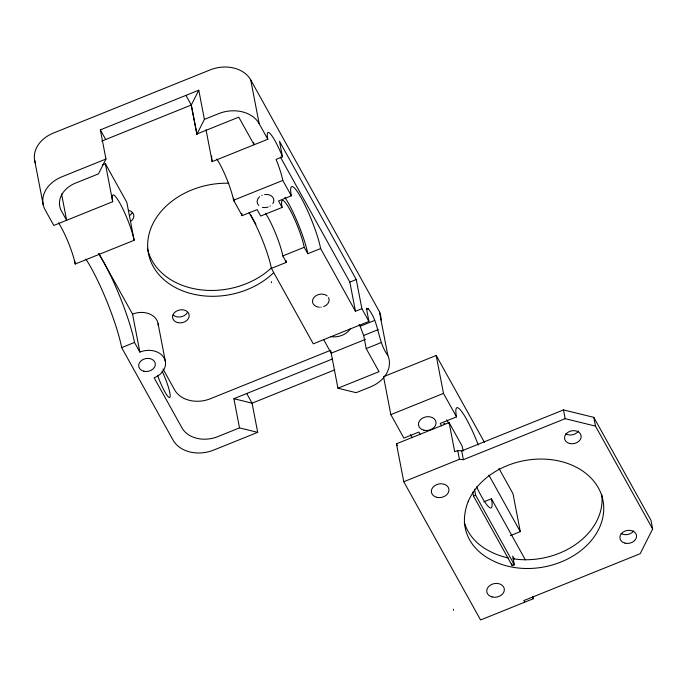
<?xml version="1.0" encoding="UTF-8"?>
<svg xmlns="http://www.w3.org/2000/svg" width="687" height="687" viewBox="0 0 687 687"><rect width="100%" height="100%" fill="white"/><g stroke="black" fill="none" stroke-linecap="round" stroke-linejoin="round"><path stroke-width="1.03" d="M271.313 282.683L271.563 281.627M453.326 610.288L453.575 609.223M191.201 104.853L196.911 134.205L204.4 119.383L198.783 90.203L100.336 129.869L105.961 159.049L98.473 173.871L77.073 182.493A26.57 20.498 -10.9 0 0 62.105 212.137L66.63 220.269L61.555 193.932M198.783 90.203L191.295 105.025L196.911 134.205M532.811 596.659L533.215 598.763L480.574 619.983L403.767 481.742L396.459 443.802L449.109 422.591L454.725 451.771L457.722 450.56L461.707 450.921L563.477 409.916L593.808 417.361L650.967 520.239L652.65 528.999L640.181 553.696L523.786 600.601L524.679 602.207M101.745 141.11L191.295 105.025L185.945 95.373M105.961 159.049L61.864 176.817A31.301 24.148 -10.9 0 0 45.162 209.913L53.792 225.448L112.702 201.712A28.03 4.371 68.1 0 1 120.045 203.489A28.03 4.371 68.1 0 1 134.137 240.287L75.218 264.023A28.03 4.371 68.1 0 0 58.472 222.828M204.4 119.383L218.518 113.69A31.301 24.148 -10.9 0 1 259.162 123.677L267.793 139.255A28.03 4.371 68.1 0 1 280.94 153.029L282.477 156.834L276.054 159.418L277.273 162.39A28.03 4.371 68.1 0 1 282.786 180.423L291.357 195.812A38.309 5.968 68.1 0 1 301.387 198.251A38.309 5.968 68.1 0 1 320.631 248.548L355.454 311.271L361.877 308.686L356.261 279.506L279.463 141.256L282.477 156.834M102.457 164.957L105.394 163.772L126.829 202.356L134.137 240.287M196.826 134.034L238.775 117.142L254.104 144.768L253.709 142.707M206.014 129.731L212.163 161.66L267.793 139.255M216.843 159.049A28.03 4.371 68.1 0 1 233.58 200.243L282.786 180.423M233.58 200.243L242.133 215.649L257.118 209.621L260.691 216.044L282.091 207.431A28.966 4.517 68.1 0 1 289.674 209.269A28.966 4.517 68.1 0 1 304.229 247.294L307.793 253.718L320.631 248.548M291.357 195.812L278.518 200.99L282.091 207.431M265.526 213.348A28.966 4.517 68.1 0 1 282.821 255.916L304.229 247.294M249.02 212.815A38.309 5.968 68.1 0 1 271.408 268.385L286.393 262.348A38.309 5.968 68.1 0 0 286.007 260.493M85.866 259.093A60.731 9.481 68.1 0 1 121.659 347.613L134.506 342.435L139.865 352.087A18.686 14.418 -10.9 0 1 164.124 358.047A18.686 14.418 -10.9 0 1 154.154 377.807L181.78 427.537A27.566 21.271 -10.9 0 0 218.174 436.477L239.497 427.881L257.694 432.355L252.077 403.175L246.719 393.531M355.454 311.271L349.838 282.091L356.261 279.506M366.308 309.519L368.249 308.738C379.473 322.547 377.421 341.413 387.829 355.428A31.301 24.148 -10.9 0 1 370.345 386.961L356.141 392.681L337.944 388.215L330.636 350.276M368.249 308.738L366.411 308.291L368.936 321.422L313.289 343.844L271.408 268.385M359.172 324.479L360.168 326.273L374.724 320.408M337.944 388.215L379.026 371.658L366.223 348.601L363.689 335.471L378.254 329.605M329.648 350.679L210.875 398.537A27.566 21.271 -10.9 0 1 174.472 389.598L163.008 368.953M365.441 339.395L331.203 353.195L323.5 339.335M239.497 427.881L233.881 398.7L332.319 359.035M366.223 348.601L380.778 342.736M334.689 369.881L252.077 403.175L233.881 398.7M383.535 376.691L436.185 355.48L484.447 442.342M257.694 432.355L213.691 450.088A31.301 24.148 -10.9 0 1 173.047 440.101L121.659 347.613M420.272 434.588L418.864 432.054L403.879 438.091L390.843 414.622L443.484 393.411L436.185 355.48M478.272 444.961A38.309 5.977 68.1 0 0 461.312 411.049A38.309 5.977 68.1 0 0 456.529 416.88L440.264 423.432L441.672 425.966M403.767 481.742L459.405 459.32L463.39 459.68L565.161 418.666L595.492 426.12L652.65 528.999M514.288 558.978L512.691 556.092L514.374 564.851L512.236 565.71L473.472 495.945L475.61 495.087L474.494 489.247M483.785 501.871L491.437 498.788L525.392 559.905M510.364 535.654L520.291 531.652L512.991 493.721L498.977 468.5M443.484 393.411L456.529 416.88M488.904 475.164L520.291 531.652M449.109 422.591L462.145 446.061A38.309 5.968 68 0 0 463.261 450.973M475.61 495.087L514.374 564.851M280.305 156.919L349.838 282.091M396.459 443.802L397.464 445.614M98.816 253.426L132.557 314.148L139.865 352.087M35.32 162.965A31.301 24.148 -10.9 0 1 53.44 133.046L210.085 69.919A31.301 24.148 -10.9 0 1 250.729 79.907L379.404 311.658L387.829 355.428M532.322 597.158L533.215 598.763M361.877 308.686L368.936 321.422M282.821 255.916L286.393 262.348M250.746 214.971L255.95 224.331M100.336 129.869L105.695 139.521M360.168 326.273L363.689 335.471M593.808 417.361L595.492 426.12M563.477 409.916L565.161 418.666M511.858 563.769L512.236 565.71M472.725 492.055L473.472 495.945M461.707 450.921L463.39 459.68M457.722 450.56L459.405 459.32M383.741 377.747L390.843 414.622M250.729 79.907L259.162 123.677M233.537 198.148L234.13 201.239M158.087 323.671L165.395 361.611M105.394 163.772L112.702 201.712M34.522 159.607L43.272 205.07M601.735 494.382A70.074 54.075 -10.9 0 1 518.814 559.467L514.091 558.952A70.074 54.075 -10.9 0 1 512.923 558.78M508.311 557.938A70.074 54.075 -10.9 0 1 490.303 551.541A67.472 52.066 -10.9 0 1 464.266 522.232M578.48 431.041A8.407 6.492 -10.9 0 1 565.719 433.832M633.732 530.871A8.407 6.492 -10.9 0 1 621.014 533.447M491.437 498.788A38.309 5.968 68 0 1 476.572 486.851M187.465 312.379A8.407 6.492 -10.9 0 1 173.141 314.981M132.127 212.712A8.407 6.492 -10.9 0 1 129.508 215.598M271.7 267.629A72.41 55.87 -10.9 0 1 197.985 289.433A72.41 55.87 -10.9 0 1 147.447 248.265M379.404 311.658A31.301 24.148 -10.9 0 1 381.002 320.09M264.641 194.576A8.407 6.492 -10.9 0 1 272.413 196.86A8.407 6.492 -10.9 0 1 272.808 203.558M270.326 205.954A8.407 6.492 -10.9 0 1 269.965 206.177M268.128 207.002A8.407 6.492 -10.9 0 1 262.417 207.337M258.759 205.422A8.407 6.492 -10.9 0 1 259.695 196.722M261.85 195.4A8.407 6.492 -10.9 0 1 262.245 195.228M350.301 328.815A16.677 12.873 -10.9 0 1 330.911 336.63M128.709 210.359A8.407 6.492 -10.9 0 1 130.633 221.437M273.581 272.748A72.41 55.87 -10.9 0 1 152.291 264.761A72.41 55.87 -10.9 0 1 228.754 183.231M328.532 297.574A8.407 6.492 -10.9 0 1 323.637 306.617M321.215 307.175A8.407 6.492 -10.9 0 1 320.777 307.218M319.335 307.218A8.407 6.492 -10.9 0 1 313.59 297.978A8.407 6.492 -10.9 0 1 327.167 295.934M242.133 215.649A38.309 5.968 68.1 0 1 241.738 213.296M284.916 197.418A38.309 5.968 68.1 0 1 307.793 253.718M98.705 253.924A60.731 9.481 68.1 0 1 134.506 342.435M75.218 264.023A60.731 9.481 68.1 0 1 74.617 260.519M132.557 314.148A18.686 14.418 -10.9 0 1 158.25 325.561M162.012 370.954A19.622 3.066 68.1 0 1 169.869 397.361A19.622 3.066 68.1 0 1 157.666 375.574M212.163 161.66A28.03 4.371 68.1 0 1 211.742 156.069M410.285 434.519A38.309 5.977 68.1 0 1 412.312 437.731M443.759 423.913A28.493 4.448 68.1 0 1 444.781 423.347M446.67 419.86A38.309 5.977 68.1 0 1 449.221 423.973M468.156 501.665L467.787 502.601A70.074 54.075 -10.9 0 0 465.193 512.073A67.472 52.066 -10.9 0 0 491.986 560.291A70.074 54.075 -10.9 0 0 519.312 568.115L520.506 568.226A70.074 54.075 -10.9 0 0 600.094 526.199A70.074 54.075 -10.9 0 0 564.705 462.506A70.074 54.075 -10.9 0 0 476.074 488.268L475.421 489.11A70.074 54.075 -10.9 0 0 468.156 501.665M625.041 543.159A8.407 6.492 -10.9 0 0 636.488 535.371A8.407 6.492 -10.9 0 0 623.118 532.09A8.407 6.492 -10.9 0 0 625.041 543.159M569.755 443.519A8.407 6.492 -10.9 0 0 581.108 435.644A8.407 6.492 -10.9 0 0 567.677 432.475A8.407 6.492 -10.9 0 0 569.755 443.519M177.693 322.607A8.407 6.492 -10.9 0 0 189.148 314.818A8.407 6.492 -10.9 0 0 175.769 311.537A8.407 6.492 -10.9 0 0 177.693 322.607M143.832 371.229A8.407 6.492 -10.9 0 0 155.279 363.44A8.407 6.492 -10.9 0 0 141.908 360.16A8.407 6.492 -10.9 0 0 143.832 371.229M492.158 596.969A8.879 6.853 -10.9 0 0 504.275 588.776A8.879 6.853 -10.9 0 0 490.174 585.272A8.879 6.853 -10.9 0 0 492.158 596.969M436.812 497.319A8.879 6.853 -10.9 0 0 448.894 489.092A8.879 6.853 -10.9 0 0 434.785 485.623A8.879 6.853 -10.9 0 0 436.812 497.319M423.913 430.199A8.845 6.827 -10.9 0 0 435.953 422.007A8.845 6.827 -10.9 0 0 421.887 418.546A8.845 6.827 -10.9 0 0 423.913 430.199"/></g></svg>
